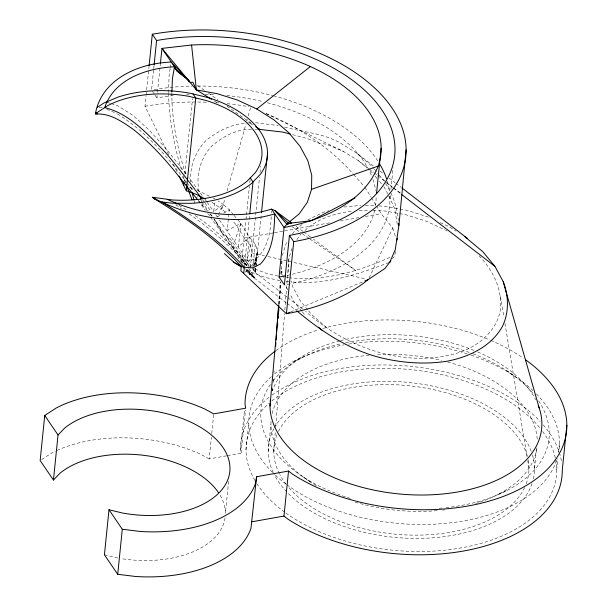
<?xml version="1.0" encoding="UTF-8"?>
<svg xmlns="http://www.w3.org/2000/svg" width="607" height="607" viewBox="0 0 607 607"><rect width="100%" height="100%" fill="white"/><g stroke="black" fill="none" stroke-linecap="round" stroke-linejoin="round"><path stroke-width="0.46" stroke-dasharray="3.04 2.28" d="M281.959 260.987L281.534 275.039L281.823 271.283L283.773 278.56M288.727 272.073L288.909 258.021L292.02 248.453M479.135 255.805C492.96 270.29 502.884 289.934 500.267 310.397C496.602 330.572 479.742 344.913 461.29 351.832C406.902 369.716 346.87 348.418 305.594 311.33M190.674 182.085C189.498 167.016 195.181 152.145 205.386 141.105C217.04 131.453 230.941 124.215 246.23 123.031M168.45 92.712L169.194 74.008L170.157 68.5M171.857 92.583C171.743 120.854 177.464 148.912 186.114 175.749M271.223 216.684C270.601 230.926 268.256 246.472 257.983 257.156L250.577 260.722L241.912 259.993L237.754 257.831M271.375 212.898L271.45 211.008M255.213 268.059L254.955 272.323L255.479 272.035L255.668 268.248M255.866 264.462L256.154 258.779L257.603 251.063L255.274 244.143L249.363 237.162L240.827 223.27L237.724 219.719M339.609 340.861A136.393 79.396 5.8 0 0 272.52 390.665L272.718 387.843M273.317 379.39L273.12 382.205L273.4 379.383M278.628 304.228L280.222 281.678M280.753 274.167L281.155 268.529M281.489 263.833L281.686 261.01M272.52 390.665L272.74 387.843M273.916 372.804L274.06 370.923M279.258 304.183L280.942 282.558M273.757 451.616L275.381 430.841M275.753 426.122L284.546 313.736M284.842 309.965L288.909 258.021M219.446 220.007L255.479 272.035L255.858 267.535M255.942 266.632L257.019 254.03M278.932 304.266L280.829 282.589M168.723 154.808L144.99 106.293L146.029 95.997M146.128 95.064L148.981 66.99M151.651 89.123L153.647 69.494M153.746 68.561L154.125 64.828M173.367 95.595A158.662 92.363 5.8 0 0 156.917 97.917L157.388 93.243M157.486 92.31L160.331 64.266M184.164 181.023L184.346 179.247M184.877 174.027L192.54 98.615M233.498 214.749L229.294 209.779L223.293 204.559L213.77 211.532L214.863 200.705M226.517 455.819L209.18 458.915L211.373 437.336M211.752 433.58L213.755 413.883M223.672 213.148L229.294 209.779L227.185 230.539L240.827 223.27L238.422 246.943L249.363 237.162L247.057 259.902L251.837 240.326M241.647 262.603L245.934 220.364M246.032 219.423L246.419 215.652M246.51 214.703L249.386 186.402M249.773 182.624L250.061 179.793M244.34 267.255L249.12 220.197M249.219 219.264L249.689 214.597M228.634 481.298L225.394 513.196A90.466 52.665 5.8 0 0 219.408 494.068M286.261 302.681L254.242 278.021L250.327 273.355L245.38 269.956L249.067 273.924L249.735 273.552L250.213 268.871M250.304 267.93L259.523 177.236M259.993 172.563L260.661 166.015M252.838 268.097L255.274 244.143M255.585 264.349L256.154 258.779L250.979 266.943M255.479 272.035L255.942 267.475M256.033 266.564L261.427 213.452M227.428 455.66L241.116 453.217L240.471 449.461L244.469 410.059M241.116 453.217L245.501 410.059M246.017 449.817L248.764 422.798M268.211 451.259L270.95 424.24M389.975 198.618L390.354 194.885M390.923 189.27L393.108 167.775M534.524 468.49L536.611 447.989M556.718 469.924L557.856 458.748M558.516 452.223L559.464 442.905M170.317 67.582L170.802 64.828M233.847 222.253L236.206 224.954L244.249 238.073L249.818 244.621L252.011 251.139L250.623 258.62L245.752 266.314M395.514 251.518L394.633 256.017L392.479 258.779M253.703 270.001L254.447 266.397M254.629 265.494L257.603 251.063L253.096 267.201M225.356 212.169L221.98 209.233L224.833 199.081M227.147 190.871L245.994 123.866M246.73 121.256L247.231 119.473M248.233 115.922L250.486 107.917M253.976 265.934L256.154 258.779M282.301 255.448L286.542 242.421L287.619 240.88M234.469 241.798L240.827 223.27M369.079 277.885L392.752 228.02L381.15 213.649L376.75 206.471M215.751 214.658L217.238 216.995L223.293 204.559L218.05 200.955M292.498 233.968L295.214 230.129L302.149 224.461M296.952 239.59L300.753 234.211M245.091 272.217L248.984 268.734M304.957 230.448C317.878 218.611 335.466 212.845 352.667 211.206M41.678 459.529L51.549 453.088A118.304 68.864 5.8 0 1 55.518 451.115M389.785 257.383C358.699 271.443 324.328 281.42 289.888 277.854M217.238 216.995L220.455 215.075M196.144 197.723L198.057 196.683M307.703 219.924L323.531 212.184L328.835 210.758M245.607 268.886L250.327 273.355L249.067 273.924L254.242 278.021L254.902 277.657L248.529 272.171L247.299 269.44L252.292 273.499L253.377 275.904L248.529 272.171M293.849 361.34L302.635 357.44M498.62 494.151L507.414 490.259M290.753 311.899L363.085 281.686M388.95 262.558C357.705 274.508 324.533 285.465 290.616 281.785M244.249 238.073L273.491 232.86M274.425 232.693L283.704 231.032M284.63 230.872L330.109 222.754M340.315 220.933L358.881 217.625M365.376 216.464L381.15 213.649M248.521 273.613L250.327 273.355M343.964 207.025L360.801 205.378M359.109 210.576L369.276 210.25M247.163 122.993L250.881 122.849M251.526 129.443C236.593 128.745 222.959 136.628 211.896 145.953C200.166 158.207 195.484 176.242 199.301 192.685M255.115 129.306L256.905 129.23M365.399 205.325L374.481 205.75M379.026 205.963L384.474 206.221L406.667 210.242L428.398 217.109M373.002 210.424L385.096 210.993L398.685 213.459M286.147 277.558L288.955 277.778M286.109 281.428L289.714 281.716M99.085 107.447L102.545 107.758M255.532 122.66L278.317 125.603M399.588 213.618L405.931 214.772L426.326 221.214L444.673 229.696M278.112 276.079L267.55 273.795L253.4 268.453M279.827 280.563L264.682 277.293L248.665 271.246L243.582 268.256M251.685 252.808L264.364 255.706M268.036 256.549L366.484 279.083M104.419 554.783L117.978 558.068M284.592 127.022C302.931 132.273 322.347 133.016 339.442 142.501L356.863 153.222L373.373 165.946M292.46 134.633L306.755 138.373L319.312 143.29L326.361 144.2L343.516 151.507L358.411 160.658L368.168 168.177M108.532 102.75L110.322 103.319M111.218 103.6L117.485 105.572L132.607 115.155L148.852 129.739L165.65 148.283L186.675 174.55M189.46 187.48L192.821 188.678M197.138 190.226L209.787 196.334M106.726 109.245L116.681 113.471M266.025 113.623C298.834 127.053 329.631 147.144 353.054 173.928M440.318 222.617L448.831 226.548L456.009 231.108M213.148 198.019L215.053 198.899M210.386 217.177L223.088 234.461L226.616 236.161L248.081 267.543M266.154 113.57L343.516 151.507M209.18 458.915L200.371 454.119A118.304 68.864 5.8 0 0 56.33 450.735M239.742 260.608L249.181 266.162M179.004 205.447L186.85 210.068M209.946 215.66L207.283 213.201M213.99 100.823L217.996 103.311M249.993 123.168L253.195 125.156M445.508 230.076L447.071 231.077M117.439 113.972C145.43 131.195 167.395 156.485 186.789 182.646M175.855 204.908L181.349 208.611M237.876 252.345C226.047 244.082 221.16 229.12 213.148 217.632M292.111 226.684L301.429 233.103M302.21 233.642L309.198 238.46M309.98 238.999L355.816 270.578L313.523 239.219M211.896 202.268L221.98 209.233M197.548 85.481L204.529 90.39M208.406 93.114L217.716 99.662M227.026 106.21L253.392 124.761M195.249 215.629C216.32 229.742 234.37 247.975 250.797 267.11M506.648 370.642L513.545 375.551M303.409 477.056L310.306 481.966M189.141 213.922C211.319 229.165 231.426 247.208 249.075 267.437M296.148 226.335L302.946 231.373M303.705 231.935L310.503 236.973M254.212 277.869L249.067 273.924L254.902 277.657L249.735 273.552M380.126 171.144L383.123 173.458M389.133 178.086L395.134 182.707M395.885 183.284L401.136 187.335M368.912 168.754L373.419 172.221M374.17 172.798L377.175 175.112M377.918 175.689L384.679 180.894M385.43 181.47L392.934 187.252M393.685 187.829L400.438 193.034M386.682 182.95L392.653 187.548M393.404 188.124L400.863 193.868M232.891 245.858L233.71 249.507L241.844 261.716L246.503 265.312L233.71 249.507L226.616 236.161L214.066 219.081L223.088 234.461M254.955 272.323L286.974 296.99M287.718 297.567L302.612 309.039M287.005 303.257L295.943 310.139M356.863 153.222L371.977 166.318L373.791 168.48M358.411 160.658L366.939 167.964M326.445 327.401L311.839 314.79L308.235 310.443M370.232 170.886L372.205 172.638M353.684 174.634L364.39 186.637M252.891 269.516L254.834 271.777M198.572 200.568L207.677 211.236M210.113 214.081L211.934 216.213M234.097 215.455L237.102 219.006M379.216 174.991L384.443 181.22M379.534 181.432L382.258 184.68M374.39 169.209L378.609 174.27M375.027 176.022L377.281 178.731M307.635 309.714L300.419 301.011L292.612 286.587L291.155 281.147M301.808 311.194L294.274 302.111L289.903 294.023M302.385 311.892L304.706 314.692M187.275 183.329L193.997 191.653M229.628 238.065L247.846 264.03L248.855 266.268M202.177 195.439L188.845 177.563M204.938 199.271L206.592 201.57M207.146 202.336L213.77 211.532M202.875 200.12L204.498 202.366M205.037 203.117L210.432 210.614M201.835 201.919L208.3 210.895M210.454 213.892L212.071 216.138M198.261 200.674L205.166 210.257M248.612 268.286L252.292 273.499M241.844 261.716L243.483 264.037M152.532 91.49L154.482 94.343M154.967 95.064L156.917 97.917M365.019 187.343L370.885 196.911M371.378 197.707L376.264 205.674M287.71 289.979L285.472 284.926M385.68 183.549C392.721 194.832 397.502 207.291 398.283 220.667M383.897 186.63L388.548 195.348M388.973 196.144L394.649 208.603L397.57 226.032M173.306 164.171L177.054 171.834M185.651 183.139L183.284 175.727M392.752 228.02L395.878 237.853M181.417 169.55C173.769 144.967 169.406 119.351 168.503 93.622M226.616 236.161L228.05 242.125M201.046 200.029L201.691 202.776M201.911 203.694L202.343 205.523M190.75 186.599L191.668 190.477M194.126 200.834L194.748 203.482M500.449 296.353L503.856 316.892M504.941 323.425L527.119 456.927M527.733 460.66L528.978 468.134M225.068 517.885A90.466 52.665 5.8 0 1 120.717 558.539M240.471 449.461A161.447 93.979 5.8 0 1 269.288 397.183M272.118 395.058A161.447 93.979 5.8 0 1 540.184 421.486M543.28 424.93A161.447 93.979 5.8 0 1 559.055 451.684M559.358 452.602A161.447 93.979 5.8 0 1 561.589 461.927M555.572 459.142A155.878 90.739 5.8 0 1 465.455 547.104A155.878 90.739 5.8 0 1 285.487 512.756M284.706 512.194A155.878 90.739 5.8 0 1 256.973 483.802M254.932 480.478A155.878 90.739 5.8 0 1 268.901 403.443M271.875 400.908A155.878 90.739 5.8 0 1 410.947 369.64A155.878 90.739 5.8 0 1 540.442 428.61M542.635 431.448A155.878 90.739 5.8 0 1 555.382 458.247M528.143 459.833A128.047 74.54 5.8 0 1 526.026 484.211M524.63 487.482A128.047 74.54 5.8 0 1 415.567 535.146A128.047 74.54 5.8 0 1 288.462 487.171M286.208 484.394A128.047 74.54 5.8 0 1 279.812 474.499M279.395 473.688A128.047 74.54 5.8 0 1 277.035 434.711M278.492 431.456A128.047 74.54 5.8 0 1 408.382 385.665A128.047 74.54 5.8 0 1 527.278 456.13M275.973 350.55A161.447 93.979 5.8 0 1 318.584 329.798M322.901 328.508A161.447 93.979 5.8 0 1 489.849 339.988M490.691 340.352A161.447 93.979 5.8 0 1 523.348 358.213M340.504 340.633A136.393 79.396 5.8 0 1 474.333 350.565M477.724 351.984A136.393 79.396 5.8 0 1 535.662 399.709M532.066 483.559A133.608 77.779 5.8 0 1 424.634 538.272A133.608 77.779 5.8 0 1 287.422 492.634M286.747 491.928A133.608 77.779 5.8 0 1 273.666 473.445M273.264 472.603A133.608 77.779 5.8 0 1 274.023 428.55M274.478 427.715A133.608 77.779 5.8 0 1 407.107 382.289A133.608 77.779 5.8 0 1 531.262 451.396M532.445 454.893A133.608 77.779 5.8 0 1 533.318 479.204M556.589 460.485A155.878 90.739 5.8 0 1 444.134 523.507A155.878 90.739 5.8 0 1 286.679 484.598M285.912 484.022A155.878 90.739 5.8 0 1 275.267 475.099M272.505 472.428A155.878 90.739 5.8 0 1 273.112 375.141M274.614 373.889A155.878 90.739 5.8 0 1 344.123 344.852M348.668 344.086A155.878 90.739 5.8 0 1 467.527 353.98M471.1 355.186A155.878 90.739 5.8 0 1 532.954 390.604M536.391 393.958A155.878 90.739 5.8 0 1 558.698 452.253M538.629 400.901A144.747 84.259 5.8 0 1 446.016 507.649M442.245 508.021A144.747 84.259 5.8 0 1 437.503 508.393M350.322 498.415A144.747 84.259 5.8 0 1 271.541 382.858M273.127 380.786A144.747 84.259 5.8 0 1 341.051 343.79M345.626 342.826A144.747 84.259 5.8 0 1 472.117 353.486M472.982 353.813A144.747 84.259 5.8 0 1 534.365 395.058M536.876 447.746A133.608 77.779 5.8 0 1 479.447 502.247M478.506 502.558A133.608 77.779 5.8 0 1 474.128 503.924M444.635 509.903A133.608 77.779 5.8 0 1 442.784 510.123M437.177 510.662A133.608 77.779 5.8 0 1 353.615 501.686M316.422 485.714A133.608 77.779 5.8 0 1 271.018 421.546M272.164 413.526A133.608 77.779 5.8 0 1 369.177 355.209M377.645 354.594A133.608 77.779 5.8 0 1 441.388 360.429M447.632 362.007A133.608 77.779 5.8 0 1 537.225 439.673M389.899 195.924A172.578 100.466 5.8 0 1 290.928 283.659M290.002 283.848A172.578 100.466 5.8 0 1 285.336 284.751M154.224 89.601A172.578 100.466 5.8 0 1 192.078 86.103M197.67 86.035A172.578 100.466 5.8 0 1 272.664 95.58M273.56 95.815A172.578 100.466 5.8 0 1 378.207 161.568M387.395 181.432A172.578 100.466 5.8 0 1 389.489 191.402M374.694 210.341A158.662 92.363 5.8 0 1 286.572 275.578M186.546 94.563A158.662 92.363 5.8 0 1 189.301 94.434M205.174 94.26A158.662 92.363 5.8 0 1 214.575 94.609M226.768 95.549A158.662 92.363 5.8 0 1 262.854 101.627M267.361 102.758A158.662 92.363 5.8 0 1 371.734 176.136M372.948 179.437A158.662 92.363 5.8 0 1 375.574 190.423M376.105 197.723A158.662 92.363 5.8 0 1 375.543 205.864M144.99 106.293A183.716 106.946 5.8 0 1 207.457 102.257M215.94 102.72A183.716 106.946 5.8 0 1 219.711 102.993M227.276 103.691A183.716 106.946 5.8 0 1 248.885 106.695"/><path stroke-width="0.91" d="M197.199 199.202L179.664 177.464C165.961 160.013 150.946 143.533 133.601 129.625C122.751 122.121 111.089 113.592 97.257 113.979L95.58 114.002L95.603 112.705C102.317 78.538 139.754 63.014 171.28 62.073L190.196 82.431L192.897 82.203L196.387 89.904L211.593 99.336M149.072 66.057L152.304 34.235L156.591 40.525A172.578 100.466 5.8 0 1 381.666 109.639A172.578 100.466 5.8 0 1 289.433 235.379L284.395 284.918L279.038 277.065L284.076 227.526L287.445 223.475L299.175 213.884L307.317 202.351L311.558 189.308L311.74 175.256L307.855 160.741L300.048 146.317L288.628 132.538L274.023 119.928L256.799 108.987L237.625 100.125L217.223 93.675L196.387 89.904L161.948 48.378L191.577 45.024A158.662 92.363 5.8 0 1 378.214 166.075C362.963 203.785 321.232 220.174 284.076 227.526L271.526 209.119C237.276 219.795 199.354 214.241 167.221 199.339M171.895 91.657L172.403 78.728L174.497 66.785L161.948 48.378L160.43 63.333M275.639 346.506L275.904 342.75M276.109 339.928L276.504 334.29M276.64 332.416L278.567 305.169M277.574 325.8L277.725 323.918M278.158 318.28L278.31 316.399M278.674 311.702L278.894 308.88M270.009 406.045L278.848 305.207M389.793 262.232L395.218 249.826L398.913 225.364L406.106 149.8M275.259 351.081A161.447 93.979 5.8 0 0 245.038 404.429L245.691 408.185L213.755 413.883L204.938 409.088A118.304 68.864 5.8 0 0 56.125 408.048L44.736 415.484L40.161 460.523L53.454 480.031L60.085 473.141A90.466 52.665 5.8 0 1 143.738 455.326A90.466 52.665 5.8 0 1 218.399 492.52M53.454 480.031L58.029 434.991L64.653 428.11A90.466 52.665 5.8 0 1 179.384 417.495A90.466 52.665 5.8 0 1 225.296 484.841A90.466 52.665 5.8 0 1 122.553 513.036L108.994 509.751L104.419 554.783L117.72 574.29L135.68 576.491A118.304 68.864 5.8 0 0 250.957 528.333L256.602 476.738L288.537 471.04L292.597 474.188A161.447 93.979 5.8 0 0 516.807 490.6A161.447 93.979 5.8 0 0 525.723 359.89M96.581 113.82L96.68 112.864L107.841 105.58A90.466 52.665 5.8 0 1 189.088 96.376L206.016 100.474A90.466 52.665 5.8 0 1 255.259 172.707L246.981 181.303A90.466 52.665 5.8 0 1 172.168 199.946L152.334 197.252L155.582 199.544C185.181 217.632 214.195 237.565 237.99 263.021L241.29 266.094L240.82 270.73L286.398 313.72A183.716 106.946 5.8 0 0 368.312 279.501L384.846 268.575L390.87 260.851M154.125 64.828L156.591 40.525M154.482 198.747L154.573 197.791M117.72 574.29L122.295 529.258L108.994 509.751M183.716 185.446L184.08 181.903M205.196 198.899L196.478 194.399L186.341 190.81L195.773 97.993L193.011 93.948M243.71 273.454L244.34 267.255C220.849 241.002 191.577 220.576 161.879 201.941L172.191 203.201L190.856 203.33A96.035 55.905 5.8 0 0 251.609 183.413L260.388 174.277A96.035 55.905 5.8 0 0 208.125 97.606L190.15 93.25A96.035 55.905 5.8 0 0 118.357 96.983L103.903 103.023L97.355 107.295M249.788 213.664L253.005 181.956L250.251 177.912M261.518 212.511L267.535 153.275M152.304 34.235A183.716 106.946 5.8 0 1 391.902 107.818A183.716 106.946 5.8 0 1 293.712 241.669L286.398 313.72L289.88 312.264M566.839 425.249L562.264 470.288A161.447 93.979 5.8 0 1 463.498 551.019A161.447 93.979 5.8 0 1 288.022 519.22L283.97 516.071L288.537 471.04M376.575 193.049L381.135 148.184M397.024 240.046L397.304 238.217M256.602 476.738L255.532 483.293A118.304 68.864 5.8 0 1 140.255 531.459L122.295 529.258M185.476 77.772L176.963 70.996L174.497 66.785C147.084 67.931 113.979 79.138 104.7 107.629C129.868 113.653 148.138 134.686 165.567 152.539C178.117 167.532 190.105 182.965 201.797 198.618M95.58 114.002L96.68 112.864M256.799 108.987L310.367 66.55M354.814 197.965L311.353 220.728L287.445 223.475M364.822 280.958L368.312 279.501M311.558 189.308L378.214 166.075M286.838 224.195L288.909 223.649L274.736 210.424L286.838 224.195L291.618 222.974L274.736 210.424L271.526 209.119M252.026 521.77L283.97 516.071M257.8 129.192L282.627 132.06L290.67 134.162M152.334 197.252L153.928 198.261C190.545 217.2 234.59 226.161 274.736 213.831C274.288 231.237 272.998 250.805 260.35 264.075L252.459 267.877L243.392 267.186L233.49 262.027M241.26 266.89L235.061 263.241L224.393 253.582M255.6 126.643L259.599 129.124M464.78 236.684L482.732 251.632L494.895 266.314L503.211 281.678L539.16 407.919M296.686 310.716C321.892 331.915 350.072 350.467 382.501 358.176C403.663 363.062 425.56 364.602 447.078 361.211C469.09 356.969 491.511 346.46 502.634 326.005C509.227 311.96 508.643 295.988 503.211 281.678M175.62 203.224L176.925 204.104M401.887 187.912L467.178 238.21M401.606 194.445L494.895 266.314M106.733 101.369L107.932 102.295M95.603 112.705L97.257 113.979M153.928 198.261L155.582 199.544M176.235 69.858L183.868 75.989L189.376 81.444C185.37 75.48 177.168 73.675 174.497 66.785M318.463 327.165L321.998 330.216M289.433 235.379L293.712 241.669M44.736 415.484L58.029 434.991M179.133 176.083L186.341 190.81M186.228 184.657L192.009 199.711M200.173 196.372L200.826 199.119M192.244 192.897L193.914 199.953M398.662 223.482L398.913 225.364M191.577 45.024L196.387 89.904M538.265 405.453A136.393 79.396 5.8 0 1 419.528 495.016A136.393 79.396 5.8 0 1 270.069 403.298M270.206 401.462A136.393 79.396 5.8 0 1 270.411 399.641M285.639 275.783A158.662 92.363 5.8 0 1 279.038 277.065M379.694 163.981A172.578 100.466 5.8 0 1 386.545 178.731"/></g></svg>
